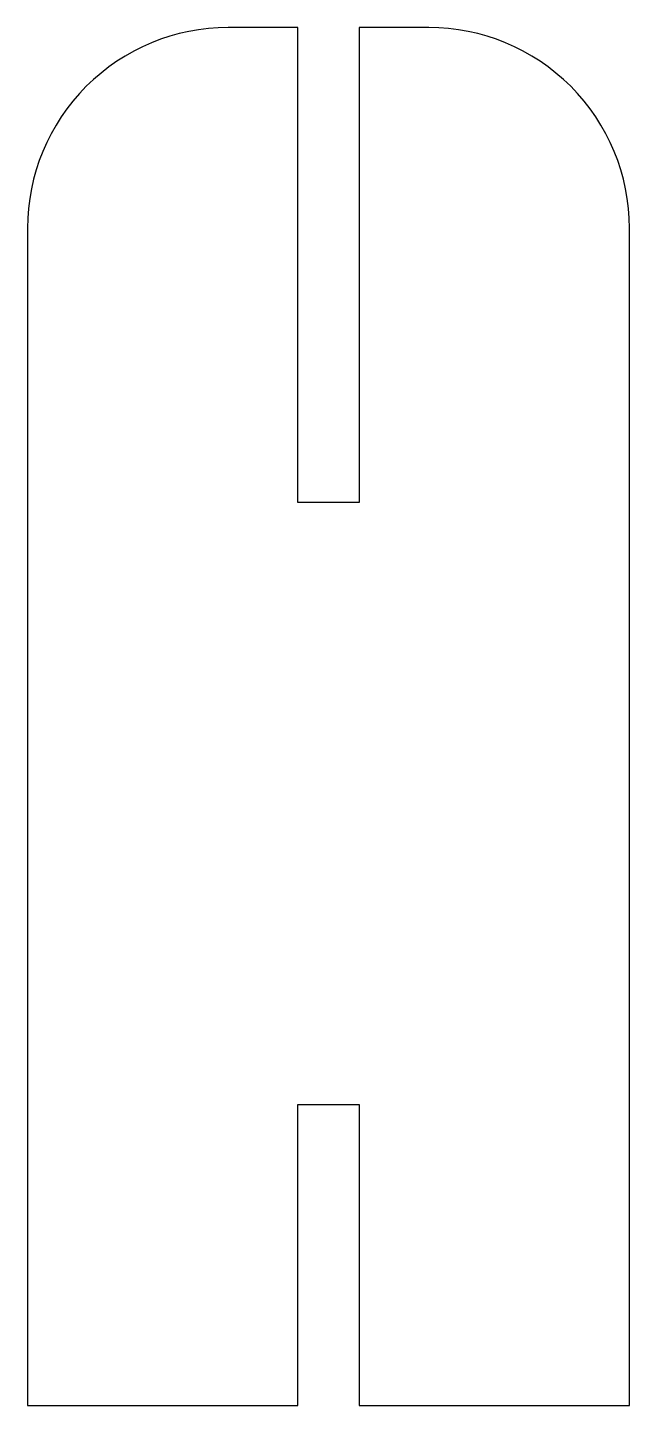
# Model space of a CAD drawing. Header units: millimetres. Extents: x -15 to 15, y -163.2 to -94.5.
import ezdxf

# ---------------------------------------------------------------- set-up
doc = ezdxf.new("R2010")
doc.units = ezdxf.units.MM
doc.layers.get('0').update_dxf_attribs({"linetype": 'CONTINUOUS'})

msp = doc.modelspace()

# ---------------------------------------------------------------- linework, layer by layer
msp.add_lwpolyline([(1.527, -118.176), (-1.528, -118.176), (-1.528, -94.505), (-5, -94.505, 0.414214), (-15, -104.505), (-15, -163.176), (-1.528, -163.176), (-1.528, -148.176), (1.527, -148.176), (1.527, -163.176), (15, -163.176), (15, -104.505, 0.414214), (5, -94.505), (1.527, -94.505)], format="xyb", close=True)

doc.saveas('drawing.dxf')
